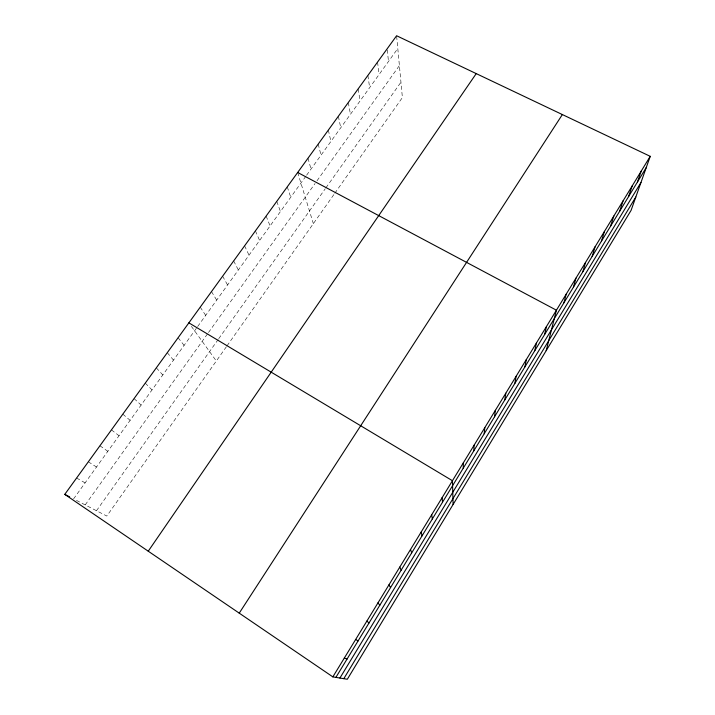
<?xml version="1.0" encoding="UTF-8"?>
<svg xmlns="http://www.w3.org/2000/svg" width="715" height="715" viewBox="0 0 715 715"><rect width="100%" height="100%" fill="white"/><g stroke="black" fill="none" stroke-linecap="round" stroke-linejoin="round"><path stroke-width="0.54" stroke-dasharray="3.58 2.68" d="M226.414 346.712L106.803 516.051L75.531 499.919M227.039 345.828L334.191 194.123M334.799 193.265L402.393 97.571L396.602 35.75M96.489 510.725L218.129 339.536M218.736 338.678L325.271 188.742M325.897 187.857L400.954 82.225M85.21 504.906L207.868 333.396M208.494 332.511L315.056 183.514M316.995 180.797L399.399 65.574M73.565 498.9L197.054 327.372M197.671 326.514L305.975 176.078M306.601 175.202L397.799 48.531M76.612 478.013L85.094 482.884M88.329 461.81L96.516 467.02M99.93 445.776L107.822 451.308M111.424 429.885L119.03 435.748M122.81 414.155L130.13 420.331M134.08 398.577L141.123 405.056M145.252 383.142L152.009 389.934M156.308 367.859L162.805 374.946M167.265 352.718L173.495 360.092M178.115 337.721L184.086 345.381M191.406 326.389L216.323 360.995M200.236 307.146L205.688 315.378M211.488 291.595L216.672 300.112M222.633 276.187L227.567 284.99M233.671 260.939L238.345 270.011M244.593 245.835L249.026 255.184M255.416 230.882L259.599 240.49M266.132 216.064L270.082 225.931M276.75 201.398L280.459 211.515M287.26 186.865L290.737 197.233M297.672 172.476L313.349 223.625M307.986 158.221L311.016 169.071M318.202 144.099L321.017 155.182M328.328 130.112L330.92 141.418M338.356 116.25L340.742 127.779M348.285 102.522L350.466 114.275M358.126 88.919L360.101 100.886M367.876 75.441L369.655 87.614M377.538 62.089L379.12 74.467M387.226 49.907L388.504 61.436"/><path stroke-width="1.07" d="M463.24 468.191L463.347 462.837M473.777 450.879L474.134 445.15M484.207 433.746L484.797 427.65M494.53 416.791L495.352 410.339M504.745 400.007L505.8 393.205M514.854 383.401L516.141 376.251M524.864 366.956L526.365 359.475M534.775 350.681L536.482 342.878M544.58 334.575L546.501 326.451M546.206 350.627L556.413 310.194L297.672 172.476M563.894 302.838L566.226 294.097M573.412 287.216L575.941 278.171M582.832 271.736L585.558 262.396M592.154 256.417L595.077 246.791M601.395 241.241L604.497 231.329M610.538 226.217L613.827 216.037M619.601 211.336L623.06 200.888M628.565 196.607L632.203 185.891M637.449 182.012L641.257 171.037M650.23 156.335L631.095 210.344L347.329 679.25L332.85 676.873L64.77 494.369L396.602 35.75L650.23 156.335L332.85 676.873M339.92 678.034L640.962 182.486M343.799 678.669L635.823 197.009M335.898 677.373L646.253 167.56M239.239 613.148L562.365 114.561M148.246 551.194L476.235 73.609M344.299 658.086L347.061 659.042M64.77 494.369L69.659 496.889M355.632 639.505L358.108 640.899M188.867 322.858L452.443 480.721L453.113 504.441M366.84 621.112L369.038 622.935M377.94 602.915L379.853 605.167M388.915 584.915L390.56 587.578M399.783 567.093L401.16 570.159M410.535 549.46L411.652 552.927M421.171 532.014L422.047 535.866M431.699 514.737L432.325 518.974M442.129 497.64L442.505 502.252"/></g></svg>
